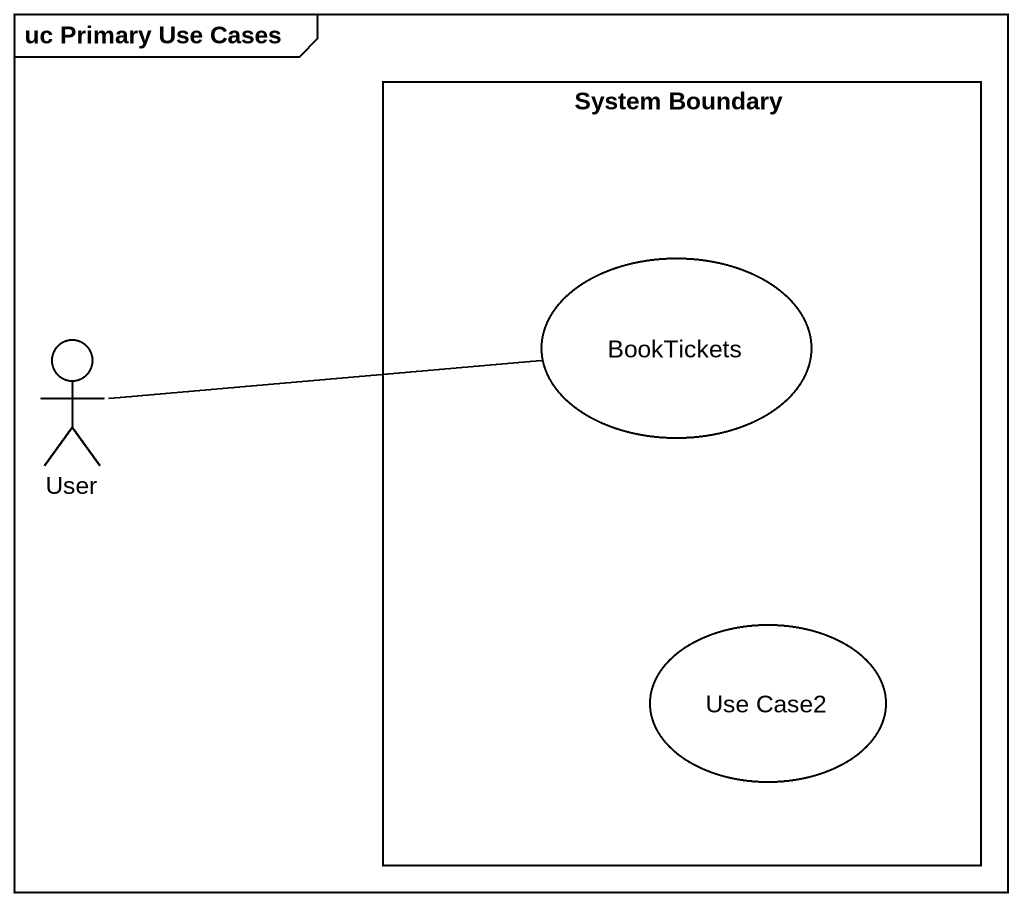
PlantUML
@startuml
mainframe uc Primary Use Cases
rectangle "System Boundary" as System_Boundary {
  usecase BookTickets
  usecase "Use Case2" as Use_Case2
}
actor User
User -right- BookTickets
@enduml
